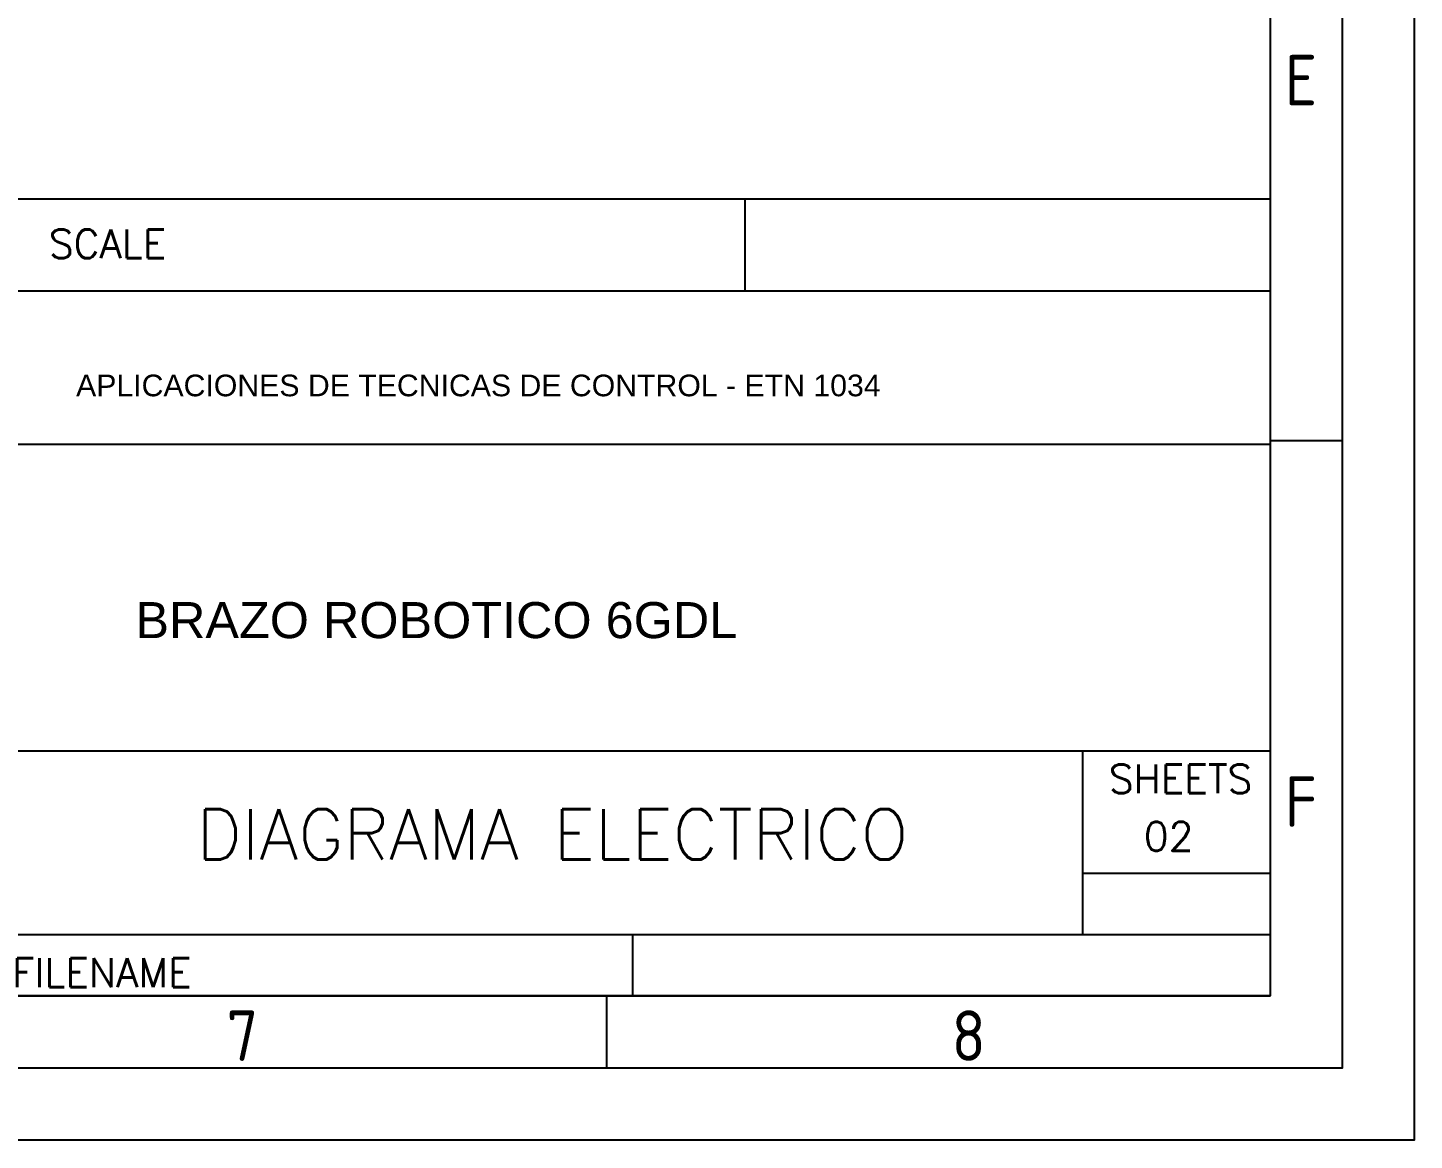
# Model space of a CAD drawing. Header units: millimetres. Extents: x 42961 to 43381, y 28224 to 28521.
# Drawn here: x 43285.1 to 43381.2, y 28223.8 to 28300.9 of the extents above; entities that cross this region are included whole.
import ezdxf
from ezdxf.enums import TextEntityAlignment as Align

# ---------------------------------------------------------------- set-up
doc = ezdxf.new("R2010")
doc.units = ezdxf.units.MM
for name, color, linetype in [('025', 1, 'Continuous'), ('035', 5, 'Continuous'), ('07', 7, 'Continuous')]:
    doc.layers.add(name, color=color, linetype=linetype)
doc.styles.add('ISO Proportional', font='isocp.shx')
doc.styles.get("Standard").update_dxf_attribs({"font": 'arial.ttf'})
doc.styles.add('WD', font='romans.shx')

# ---------------------------------------------------------------- blocks, each defined once
blk = doc.blocks.new('IEC_border_a3')
at = {"layer": '035'}
for p, q in [((415, 48.462), (410.017, 48.462)), ((364, 10), (364, 5))]:
    blk.add_line(p, q, dxfattribs=at)
for points in [[(0, 297), (420, 297), (420, 0), (0, 0)], [(18, 287), (410, 287), (410, 10), (18, 10)]]:
    blk.add_lwpolyline(points, close=True, dxfattribs=at)
at = {"layer": '07'}
blk.add_lwpolyline([(13, 292), (415, 292), (415, 5), (13, 5)], close=True, dxfattribs=at)
at = {"layer": '035', "style": 'ISO Proportional'}
for s, p in [('E', (411.017, 71.716)), ('F', (411.017, 21.716)), ('7', (337.671, 5.5)), ('8', (387.924, 5.5))]:
    blk.add_text(s, height=3.5, dxfattribs=at).set_placement(p)
blk = doc.blocks.new('IEC_tblock_a3')
at = {"layer": '035'}
for p, q in [((-36.4, 55.25), (-36.4, 48.875)), ((-88.4, 48.875), (0, 48.875)), ((-13, 8.5), (0, 8.5)), ((-187.2, 4.25), (0, 4.25)), ((-44.2, 4.25), (-44.2, 0))]:
    blk.add_line(p, q, dxfattribs=at)
at = {"layer": '07'}
for p, q in [((-187.2, 55.25), (0, 55.25)), ((0, 55.25), (0, 0)), ((-187.2, 38.25), (0, 38.25)), ((-132.6, 17), (0, 17)), ((-13, 17), (-13, 4.25)), ((-187.2, 0), (0, 0))]:
    blk.add_line(p, q, dxfattribs=at)
at = {"style": 'WD'}
for tag, p in [('SCALE', (-69.881, 51.074)), ('SH', (-8.739, 10.064)), ('FILENAME', (-68.15, 0.805))]:
    blk.add_attdef(tag, p, '', height=2, dxfattribs=at)
for tag, height, p in [('PROJDESC', 5, (-45.896, 29.203)), ('EDDATE', 2, (-114.975, 30.8)), ('EDBY', 2, (-98.023, 30.862)), ('CKDATE', 2, (-114.855, 26.576)), ('CKBY', 2, (-97.88, 26.301)), ('DWGDESC', 5, (-44.855, 19.715)), ('DWGNO', 3.5, (-48.538, 9.455))]:
    blk.add_attdef(tag, text='', height=height, dxfattribs=at).set_placement(p, align=Align.CENTER)
at = {"style": 'WD', "flags": 1}
blk.add_attdef('WD_TB', (-120.949, 11.91), '', height=2, dxfattribs=at)
at = {"layer": '025', "style": 'WD'}
blk.add_text('SCALE', height=2, dxfattribs=at).set_placement((-80.574, 51.128), align=Align.CENTER)
for s, p in [('SHEETS', (-11.167, 14.046)), ('FILENAME', (-87.183, 0.613))]:
    blk.add_text(s, height=2, dxfattribs=at).set_placement(p)

msp = doc.modelspace()

# ---------------------------------------------------------------- block references
msp.add_blockref('IEC_border_a3', (42961.184, 28223.788))
ref = msp.add_blockref('IEC_tblock_a3', (43371.184, 28233.788))
ref.add_attrib('DWGNO', 'DIAGRAMA ELECTRICO ', dxfattribs={"height": 3.5, "style": 'WD'}).set_placement((43322.646, 28243.243), align=Align.CENTER)
ref.add_attrib('SH', '02', (43362.445, 28243.852), dxfattribs={"height": 2, "style": 'WD'})

# ---------------------------------------------------------------- texts
at = {"attachment_point": 1}
for s, width, heights, insert, char_height in [('APLICACIONES DE TECNICAS DE CONTROL - ETN 1034', 71.87898, [0], (43288.423, 28276.849), 1.5), ('\\P\\P      BRAZO ROBOTICO 6GDL', 81.7247, [16.594], (43286.714, 28269.421), 2.5)]:
    msp.add_mtext_dynamic_manual_height_columns(s, width=width, gutter_width=12.5, heights=heights, dxfattribs=dict(at, insert=insert, char_height=char_height))

doc.saveas('drawing.dxf')
